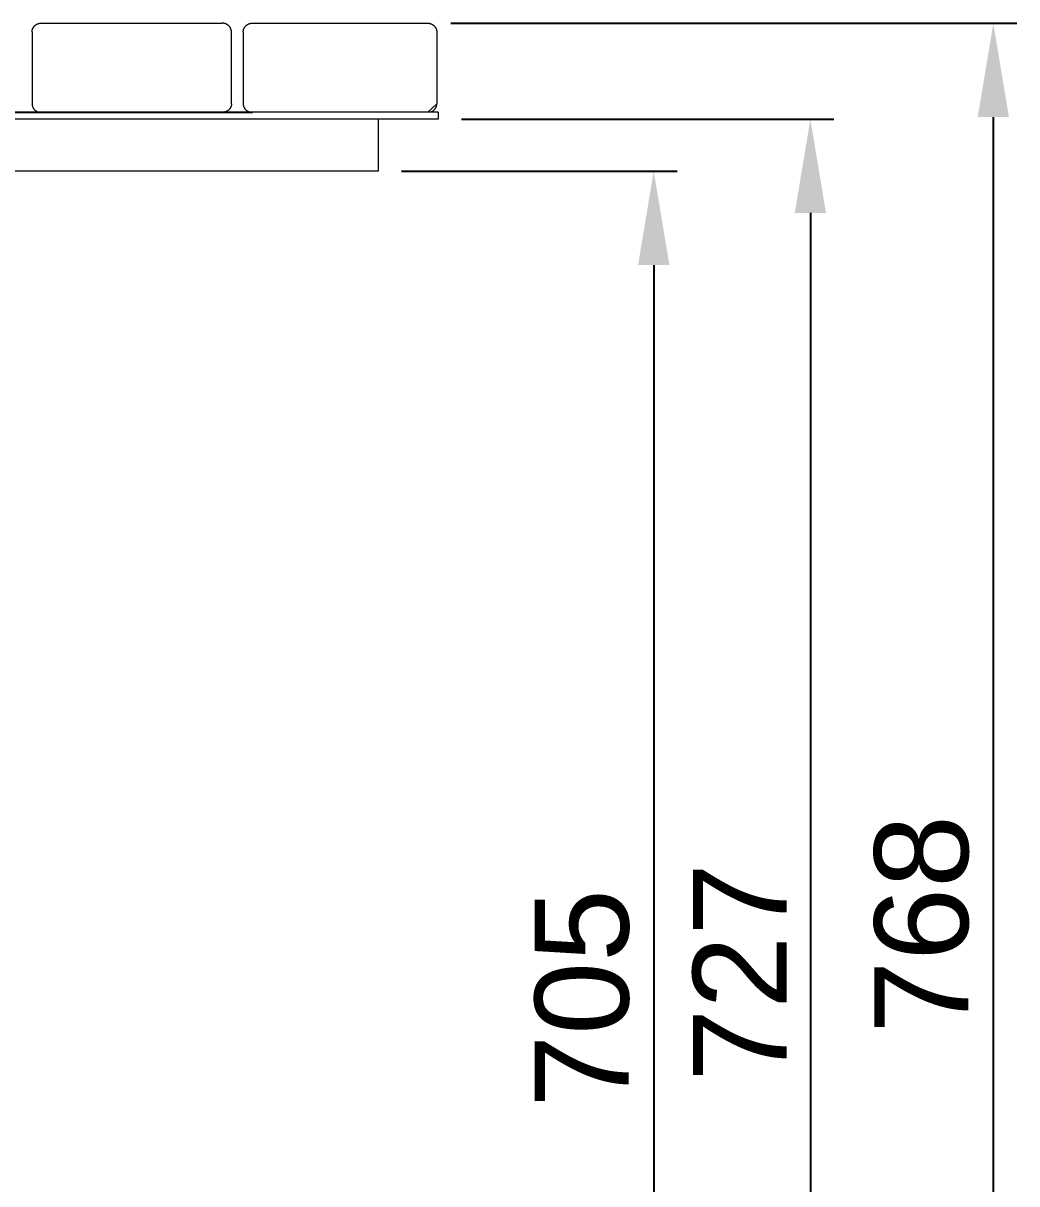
# Model space of a CAD drawing. Header units: millimetres. Extents: x -397 to 2955, y -22 to 2256.
# Drawn here: x 2492.9 to 2916.3, y 1664.1 to 2158.7 of the extents above; entities that cross this region are included whole.
import ezdxf

# ---------------------------------------------------------------- set-up
doc = ezdxf.new("R2010")
doc.units = ezdxf.units.MM
doc.layers.add('ZANO_R', color=7, linetype='Continuous', lineweight=0)
doc.layers.add('ZANO_W', color=1, linetype='Continuous', lineweight=0)
doc.styles.add('Arial', font='arial.ttf')
doc.styles.get("Standard").update_dxf_attribs({"font": 'ARIALUNI.TTF'})
doc.dimstyles.new('pl i ang', dxfattribs={"dimtxt": 50, "dimasz": 50, "dimexe": 1.25, "dimexo": 0.625, "dimgap": 10, "dimtad": 1, "dimtoh": 1, "dimtxsty": 'Standard', "dimcen": 2.5, "dimclrd": 1, "dimclre": 1, "dimclrt": 1, "dimadec": 0, "dimazin": 0, "dimtfac": 1, "dimtmove": 0, "dimatfit": 3, "dimfxl": 1, "dimarcsym": 1})

# ---------------------------------------------------------------- blocks, each defined once
blk = doc.blocks.new('*D392')
at = {"layer": 'ZANO_W', "color": 1, "lineweight": -2}
for p, q in [((2675.17, 2158.68), (2916.35, 2158.68)), ((2906.35, 2118.68), (2906.35, 1430.68)), ((2675.17, 1390.68), (2916.35, 1390.68))]:
    blk.add_line(p, q, dxfattribs=at)
at = {"layer": 'ZANO_W', "color": 1}
for points in [[(2913.01, 2118.68), (2899.68, 2118.68), (2906.35, 2158.68)], [(2899.68, 1430.68), (2913.01, 1430.68), (2906.35, 1390.68)]]:
    blk.add_solid(points, dxfattribs=at)
at = {"layer": 'ZANO_W', "color": 1, "insert": (2875.92, 1774.68), "char_height": 40, "attachment_point": 5, "rotation": 90, "style": 'Arial'}
blk.add_mtext('768', dxfattribs=at)
blk = doc.blocks.new('*D393')
at = {"layer": 'ZANO_W', "color": 1, "lineweight": -2}
for p, q in [((2679.76, 2117.82), (2838.37, 2117.82)), ((2828.37, 2077.82), (2828.37, 1430.68)), ((2504.17, 1390.68), (2838.37, 1390.68))]:
    blk.add_line(p, q, dxfattribs=at)
at = {"layer": 'ZANO_W', "color": 1}
for points in [[(2835.04, 2077.82), (2821.7, 2077.82), (2828.37, 2117.82)], [(2821.7, 1430.68), (2835.04, 1430.68), (2828.37, 1390.68)]]:
    blk.add_solid(points, dxfattribs=at)
at = {"layer": 'ZANO_W', "color": 1, "insert": (2798.29, 1754.25), "char_height": 40, "attachment_point": 5, "rotation": 90, "style": 'Arial'}
blk.add_mtext('727', dxfattribs=at)
blk = doc.blocks.new('*D394')
at = {"layer": 'ZANO_W', "color": 1, "lineweight": -2}
for p, q in [((2654.17, 2095.65), (2771.62, 2095.65)), ((2761.62, 2055.65), (2761.62, 1430.68)), ((2514.17, 1390.68), (2771.62, 1390.68))]:
    blk.add_line(p, q, dxfattribs=at)
at = {"layer": 'ZANO_W', "color": 1}
for points in [[(2768.29, 2055.65), (2754.95, 2055.65), (2761.62, 2095.65)], [(2754.95, 1430.68), (2768.29, 1430.68), (2761.62, 1390.68)]]:
    blk.add_solid(points, dxfattribs=at)
at = {"layer": 'ZANO_W', "color": 1, "insert": (2731.2, 1743.16), "char_height": 40, "attachment_point": 5, "rotation": 90, "style": 'Arial'}
blk.add_mtext('705', dxfattribs=at)

msp = doc.modelspace()

# ---------------------------------------------------------------- linework, layer by layer
at = {"layer": 'ZANO_R'}
for p, q in [((2496.87, 2156.1), (2496.92, 2156.23)), ((2496.92, 2156.23), (2496.97, 2156.35)), ((2496.97, 2156.35), (2497.02, 2156.47)), ((2497.02, 2156.47), (2497.08, 2156.59)), ((2497.08, 2156.59), (2497.14, 2156.71)), ((2497.14, 2156.71), (2497.21, 2156.82)), ((2497.21, 2156.82), (2497.28, 2156.94)), ((2497.28, 2156.94), (2497.35, 2157.05)), ((2497.35, 2157.05), (2497.43, 2157.15)), ((2497.43, 2157.15), (2497.51, 2157.26)), ((2497.51, 2157.26), (2497.6, 2157.36)), ((2497.6, 2157.36), (2497.69, 2157.46)), ((2497.69, 2157.46), (2497.78, 2157.56)), ((2497.78, 2157.56), (2497.88, 2157.65)), ((2497.88, 2157.65), (2497.97, 2157.74)), ((2497.97, 2157.74), (2498.08, 2157.82)), ((2498.08, 2157.82), (2498.18, 2157.91)), ((2498.18, 2157.91), (2498.29, 2157.98)), ((2498.29, 2157.98), (2498.4, 2158.06)), ((2498.4, 2158.06), (2498.51, 2158.13)), ((2498.51, 2158.13), (2498.63, 2158.2)), ((2498.63, 2158.2), (2498.74, 2158.26)), ((2498.74, 2158.26), (2498.86, 2158.32)), ((2498.86, 2158.32), (2498.98, 2158.37)), ((2498.98, 2158.37), (2499.11, 2158.42)), ((2499.11, 2158.42), (2499.23, 2158.47)), ((2499.23, 2158.47), (2499.36, 2158.51)), ((2499.36, 2158.51), (2499.49, 2158.55)), ((2499.49, 2158.55), (2499.61, 2158.58)), ((2499.61, 2158.58), (2499.75, 2158.61)), ((2499.75, 2158.61), (2499.88, 2158.63)), ((2499.88, 2158.63), (2500.01, 2158.65)), ((2500.01, 2158.65), (2500.14, 2158.67)), ((2500.14, 2158.67), (2500.27, 2158.68)), ((2500.27, 2158.68), (2500.41, 2158.68)), ((2500.41, 2158.68), (2500.54, 2158.68)), ((2500.54, 2158.68), (2500.67, 2158.68)), ((2500.67, 2158.68), (2577.67, 2158.68)), ((2577.8, 2158.68), (2577.67, 2158.68)), ((2577.94, 2158.68), (2577.8, 2158.68)), ((2578.07, 2158.68), (2577.94, 2158.68)), ((2578.2, 2158.67), (2578.07, 2158.68)), ((2578.34, 2158.65), (2578.2, 2158.67)), ((2578.47, 2158.63), (2578.34, 2158.65)), ((2578.6, 2158.61), (2578.47, 2158.63)), ((2578.73, 2158.58), (2578.6, 2158.61)), ((2578.86, 2158.55), (2578.73, 2158.58)), ((2578.98, 2158.51), (2578.86, 2158.55)), ((2579.11, 2158.47), (2578.98, 2158.51)), ((2579.24, 2158.42), (2579.11, 2158.47)), ((2579.36, 2158.37), (2579.24, 2158.42)), ((2579.48, 2158.32), (2579.36, 2158.37)), ((2579.6, 2158.26), (2579.48, 2158.32)), ((2579.72, 2158.2), (2579.6, 2158.26)), ((2579.83, 2158.13), (2579.72, 2158.2)), ((2579.94, 2158.06), (2579.83, 2158.13)), ((2580.05, 2157.98), (2579.94, 2158.06)), ((2580.16, 2157.91), (2580.05, 2157.98)), ((2580.27, 2157.82), (2580.16, 2157.91)), ((2580.37, 2157.74), (2580.27, 2157.82)), ((2580.47, 2157.65), (2580.37, 2157.74)), ((2580.56, 2157.56), (2580.47, 2157.65)), ((2580.66, 2157.46), (2580.56, 2157.56)), ((2580.74, 2157.36), (2580.66, 2157.46)), ((2580.83, 2157.26), (2580.74, 2157.36)), ((2580.91, 2157.15), (2580.83, 2157.26)), ((2580.99, 2157.05), (2580.91, 2157.15)), ((2581.06, 2156.94), (2580.99, 2157.05)), ((2581.13, 2156.82), (2581.06, 2156.94)), ((2581.2, 2156.71), (2581.13, 2156.82)), ((2581.26, 2156.59), (2581.2, 2156.71)), ((2581.32, 2156.47), (2581.26, 2156.59)), ((2581.37, 2156.35), (2581.32, 2156.47)), ((2581.42, 2156.23), (2581.37, 2156.35)), ((2581.47, 2156.1), (2581.42, 2156.23)), ((2586.87, 2156.1), (2586.92, 2156.23)), ((2586.92, 2156.23), (2586.97, 2156.35)), ((2586.97, 2156.35), (2587.02, 2156.47)), ((2587.02, 2156.47), (2587.08, 2156.59)), ((2587.08, 2156.59), (2587.14, 2156.71)), ((2587.14, 2156.71), (2587.21, 2156.82)), ((2587.21, 2156.82), (2587.28, 2156.94)), ((2587.28, 2156.94), (2587.35, 2157.05)), ((2587.35, 2157.05), (2587.43, 2157.15)), ((2587.43, 2157.15), (2587.51, 2157.26)), ((2587.51, 2157.26), (2587.6, 2157.36)), ((2587.6, 2157.36), (2587.69, 2157.46)), ((2587.69, 2157.46), (2587.78, 2157.56)), ((2587.78, 2157.56), (2587.88, 2157.65)), ((2587.88, 2157.65), (2587.97, 2157.74)), ((2587.97, 2157.74), (2588.08, 2157.82)), ((2588.08, 2157.82), (2588.18, 2157.91)), ((2588.18, 2157.91), (2588.29, 2157.98)), ((2588.29, 2157.98), (2588.4, 2158.06)), ((2588.4, 2158.06), (2588.51, 2158.13)), ((2588.51, 2158.13), (2588.63, 2158.2)), ((2588.63, 2158.2), (2588.74, 2158.26)), ((2588.74, 2158.26), (2588.86, 2158.32)), ((2588.86, 2158.32), (2588.98, 2158.37)), ((2588.98, 2158.37), (2589.11, 2158.42)), ((2589.11, 2158.42), (2589.23, 2158.47)), ((2589.23, 2158.47), (2589.36, 2158.51)), ((2589.36, 2158.51), (2589.49, 2158.55)), ((2589.49, 2158.55), (2589.62, 2158.58)), ((2589.62, 2158.58), (2589.75, 2158.61)), ((2589.75, 2158.61), (2589.88, 2158.63)), ((2589.88, 2158.63), (2590.01, 2158.65)), ((2590.01, 2158.65), (2590.14, 2158.67)), ((2590.14, 2158.67), (2590.27, 2158.68)), ((2590.27, 2158.68), (2590.41, 2158.68)), ((2590.41, 2158.68), (2590.54, 2158.68)), ((2590.54, 2158.68), (2590.67, 2158.68)), ((2590.67, 2158.68), (2665.17, 2158.68)), ((2665.17, 2158.68), (2665.3, 2158.68)), ((2665.3, 2158.68), (2665.44, 2158.68)), ((2665.44, 2158.68), (2665.57, 2158.68)), ((2665.57, 2158.68), (2665.7, 2158.67)), ((2665.7, 2158.67), (2665.84, 2158.65)), ((2665.84, 2158.65), (2665.97, 2158.63)), ((2665.97, 2158.63), (2666.1, 2158.61)), ((2666.1, 2158.61), (2666.23, 2158.58)), ((2666.23, 2158.58), (2666.36, 2158.55)), ((2666.36, 2158.55), (2666.49, 2158.51)), ((2666.49, 2158.51), (2666.61, 2158.47)), ((2666.61, 2158.47), (2666.74, 2158.42)), ((2666.74, 2158.42), (2666.86, 2158.37)), ((2666.86, 2158.37), (2666.98, 2158.32)), ((2666.98, 2158.32), (2667.1, 2158.26)), ((2667.1, 2158.26), (2667.22, 2158.2)), ((2667.22, 2158.2), (2667.33, 2158.13)), ((2667.33, 2158.13), (2667.45, 2158.06)), ((2667.45, 2158.06), (2667.56, 2157.99)), ((2667.56, 2157.99), (2667.66, 2157.91)), ((2667.66, 2157.91), (2667.77, 2157.82)), ((2667.77, 2157.82), (2667.87, 2157.74)), ((2667.87, 2157.74), (2667.97, 2157.65)), ((2667.97, 2157.65), (2668.06, 2157.56)), ((2668.06, 2157.56), (2668.16, 2157.46)), ((2668.16, 2157.46), (2668.24, 2157.36)), ((2668.24, 2157.36), (2668.33, 2157.26)), ((2668.33, 2157.26), (2668.41, 2157.15)), ((2668.41, 2157.15), (2668.49, 2157.05)), ((2668.49, 2157.05), (2668.56, 2156.94)), ((2668.56, 2156.94), (2668.63, 2156.82)), ((2668.63, 2156.82), (2668.7, 2156.71)), ((2668.7, 2156.71), (2668.76, 2156.59)), ((2668.76, 2156.59), (2668.82, 2156.47)), ((2668.82, 2156.47), (2668.88, 2156.35)), ((2668.88, 2156.35), (2668.92, 2156.23)), ((2668.92, 2156.23), (2668.97, 2156.1)), ((2496.67, 2155.06), (2496.68, 2155.19)), ((2496.67, 2155.06), (2496.67, 2124.3)), ((2496.68, 2155.19), (2496.69, 2155.32)), ((2496.69, 2155.32), (2496.71, 2155.46)), ((2496.71, 2155.46), (2496.74, 2155.59)), ((2496.74, 2155.59), (2496.76, 2155.72)), ((2496.76, 2155.72), (2496.8, 2155.85)), ((2496.8, 2155.85), (2496.83, 2155.97)), ((2496.83, 2155.97), (2496.87, 2156.1)), ((2581.51, 2155.97), (2581.47, 2156.1)), ((2581.55, 2155.85), (2581.51, 2155.97)), ((2581.58, 2155.72), (2581.55, 2155.85)), ((2581.61, 2155.59), (2581.58, 2155.72)), ((2581.63, 2155.46), (2581.61, 2155.59)), ((2581.65, 2155.32), (2581.63, 2155.46)), ((2581.66, 2155.19), (2581.65, 2155.32)), ((2581.67, 2155.06), (2581.66, 2155.19)), ((2581.67, 2124.3), (2581.67, 2155.06)), ((2586.67, 2155.06), (2586.68, 2155.19)), ((2586.67, 2155.06), (2586.67, 2124.3)), ((2586.68, 2155.19), (2586.69, 2155.32)), ((2586.69, 2155.32), (2586.71, 2155.46)), ((2586.71, 2155.46), (2586.74, 2155.59)), ((2586.74, 2155.59), (2586.76, 2155.72)), ((2586.76, 2155.72), (2586.8, 2155.85)), ((2586.8, 2155.85), (2586.83, 2155.97)), ((2586.83, 2155.97), (2586.87, 2156.1)), ((2668.97, 2156.1), (2669.01, 2155.97)), ((2669.01, 2155.97), (2669.05, 2155.85)), ((2669.05, 2155.85), (2669.08, 2155.72)), ((2669.08, 2155.72), (2669.11, 2155.59)), ((2669.11, 2155.59), (2669.13, 2155.46)), ((2669.13, 2155.46), (2669.15, 2155.32)), ((2669.15, 2155.32), (2669.16, 2155.19)), ((2669.16, 2155.19), (2669.17, 2155.06)), ((2669.17, 2155.06), (2669.17, 2124.3)), ((2496.67, 2124.3), (2496.68, 2124.17)), ((2496.68, 2124.17), (2496.69, 2124.04)), ((2496.69, 2124.04), (2496.7, 2123.91)), ((2496.7, 2123.91), (2496.72, 2123.79)), ((2496.72, 2123.79), (2496.75, 2123.66)), ((2496.75, 2123.66), (2496.78, 2123.54)), ((2496.78, 2123.54), (2496.81, 2123.41)), ((2496.81, 2123.41), (2496.85, 2123.29)), ((2496.85, 2123.29), (2496.89, 2123.17)), ((2496.89, 2123.17), (2496.93, 2123.05)), ((2496.93, 2123.05), (2496.98, 2122.93)), ((2496.98, 2122.93), (2497.04, 2122.81)), ((2497.04, 2122.81), (2497.1, 2122.7)), ((2497.1, 2122.7), (2497.16, 2122.59)), ((2497.16, 2122.59), (2497.22, 2122.48)), ((2497.22, 2122.48), (2497.29, 2122.37)), ((2497.29, 2122.37), (2497.37, 2122.26)), ((2497.37, 2122.26), (2497.44, 2122.16)), ((2497.44, 2122.16), (2497.52, 2122.06)), ((2497.52, 2122.06), (2497.61, 2121.96)), ((2497.61, 2121.96), (2497.69, 2121.87)), ((2497.69, 2121.87), (2497.79, 2121.78)), ((2497.79, 2121.78), (2497.88, 2121.69)), ((2497.88, 2121.69), (2497.98, 2121.6)), ((2497.98, 2121.6), (2498.07, 2121.52)), ((2580.37, 2121.6), (2580.27, 2121.52)), ((2580.46, 2121.69), (2580.37, 2121.6)), ((2580.56, 2121.78), (2580.46, 2121.69)), ((2580.65, 2121.87), (2580.56, 2121.78)), ((2580.74, 2121.96), (2580.65, 2121.87)), ((2580.82, 2122.06), (2580.74, 2121.96)), ((2580.9, 2122.16), (2580.82, 2122.06)), ((2580.98, 2122.26), (2580.9, 2122.16)), ((2581.05, 2122.37), (2580.98, 2122.26)), ((2581.12, 2122.48), (2581.05, 2122.37)), ((2581.19, 2122.59), (2581.12, 2122.48)), ((2581.25, 2122.7), (2581.19, 2122.59)), ((2581.3, 2122.81), (2581.25, 2122.7)), ((2581.36, 2122.93), (2581.3, 2122.81)), ((2581.41, 2123.05), (2581.36, 2122.93)), ((2581.45, 2123.17), (2581.41, 2123.05)), ((2581.5, 2123.29), (2581.45, 2123.17)), ((2581.53, 2123.41), (2581.5, 2123.29)), ((2581.57, 2123.54), (2581.53, 2123.41)), ((2581.59, 2123.66), (2581.57, 2123.54)), ((2581.62, 2123.79), (2581.59, 2123.66)), ((2581.64, 2123.91), (2581.62, 2123.79)), ((2581.65, 2124.04), (2581.64, 2123.91)), ((2581.66, 2124.17), (2581.65, 2124.04)), ((2581.67, 2124.3), (2581.66, 2124.17)), ((2586.67, 2124.3), (2586.68, 2124.17)), ((2586.68, 2124.17), (2586.69, 2124.04)), ((2586.69, 2124.04), (2586.7, 2123.91)), ((2586.7, 2123.91), (2586.72, 2123.79)), ((2586.72, 2123.79), (2586.75, 2123.66)), ((2586.75, 2123.66), (2586.78, 2123.54)), ((2586.78, 2123.54), (2586.81, 2123.41)), ((2586.81, 2123.41), (2586.85, 2123.29)), ((2586.85, 2123.29), (2586.89, 2123.17)), ((2586.89, 2123.17), (2586.93, 2123.05)), ((2586.93, 2123.05), (2586.98, 2122.93)), ((2586.98, 2122.93), (2587.04, 2122.81)), ((2587.04, 2122.81), (2587.1, 2122.7)), ((2587.1, 2122.7), (2587.16, 2122.59)), ((2587.16, 2122.59), (2587.22, 2122.48)), ((2587.22, 2122.48), (2587.29, 2122.37)), ((2587.29, 2122.37), (2587.37, 2122.26)), ((2587.37, 2122.26), (2587.44, 2122.16)), ((2587.44, 2122.16), (2587.52, 2122.06)), ((2587.52, 2122.06), (2587.61, 2121.96)), ((2587.61, 2121.96), (2587.69, 2121.87)), ((2587.69, 2121.87), (2587.79, 2121.78)), ((2587.79, 2121.78), (2587.88, 2121.69)), ((2587.88, 2121.69), (2587.98, 2121.6)), ((2587.98, 2121.6), (2588.07, 2121.52)), ((2669.17, 2124.3), (2665.33, 2120.82)), ((2667.77, 2121.52), (2667.87, 2121.6)), ((2667.87, 2121.6), (2667.96, 2121.69)), ((2667.96, 2121.69), (2668.06, 2121.78)), ((2668.06, 2121.78), (2668.15, 2121.87)), ((2668.15, 2121.87), (2668.24, 2121.96)), ((2668.24, 2121.96), (2668.32, 2122.06)), ((2668.32, 2122.06), (2668.4, 2122.16)), ((2668.4, 2122.16), (2668.48, 2122.26)), ((2668.48, 2122.26), (2668.55, 2122.37)), ((2668.55, 2122.37), (2668.62, 2122.48)), ((2668.62, 2122.48), (2668.69, 2122.59)), ((2668.69, 2122.59), (2668.75, 2122.7)), ((2668.75, 2122.7), (2668.8, 2122.81)), ((2668.8, 2122.81), (2668.86, 2122.93)), ((2668.86, 2122.93), (2668.91, 2123.05)), ((2668.91, 2123.05), (2668.95, 2123.17)), ((2668.95, 2123.17), (2669, 2123.29)), ((2669, 2123.29), (2669.03, 2123.41)), ((2669.03, 2123.41), (2669.07, 2123.54)), ((2669.07, 2123.54), (2669.09, 2123.66)), ((2669.09, 2123.66), (2669.12, 2123.79)), ((2669.12, 2123.79), (2669.14, 2123.91)), ((2669.14, 2123.91), (2669.15, 2124.04)), ((2669.15, 2124.04), (2669.16, 2124.17)), ((2669.16, 2124.17), (2669.17, 2124.3)), ((1869.18, 2120.68), (2590.67, 2120.68)), ((2669.76, 2120.82), (1869.77, 2120.82)), ((2669.76, 2117.82), (1869.77, 2117.82)), ((2498.07, 2121.52), (2498.18, 2121.45)), ((2498.18, 2121.45), (2498.28, 2121.37)), ((2498.28, 2121.37), (2498.39, 2121.3)), ((2498.39, 2121.3), (2498.5, 2121.23)), ((2498.5, 2121.23), (2498.61, 2121.17)), ((2498.61, 2121.17), (2498.72, 2121.11)), ((2498.72, 2121.11), (2498.84, 2121.06)), ((2498.84, 2121.06), (2498.96, 2121.01)), ((2498.96, 2121.01), (2499.08, 2120.96)), ((2499.08, 2120.96), (2499.2, 2120.92)), ((2499.2, 2120.92), (2499.32, 2120.88)), ((2499.32, 2120.88), (2499.45, 2120.85)), ((2499.45, 2120.85), (2499.57, 2120.82)), ((2578.9, 2120.85), (2578.77, 2120.82)), ((2579.02, 2120.88), (2578.9, 2120.85)), ((2579.14, 2120.92), (2579.02, 2120.88)), ((2579.27, 2120.96), (2579.14, 2120.92)), ((2579.38, 2121.01), (2579.27, 2120.96)), ((2579.5, 2121.06), (2579.38, 2121.01)), ((2579.62, 2121.11), (2579.5, 2121.06)), ((2579.73, 2121.17), (2579.62, 2121.11)), ((2579.84, 2121.23), (2579.73, 2121.17)), ((2579.95, 2121.3), (2579.84, 2121.23)), ((2580.06, 2121.37), (2579.95, 2121.3)), ((2580.17, 2121.45), (2580.06, 2121.37)), ((2580.27, 2121.52), (2580.17, 2121.45)), ((2588.07, 2121.52), (2588.18, 2121.45)), ((2588.18, 2121.45), (2588.28, 2121.37)), ((2588.28, 2121.37), (2588.39, 2121.3)), ((2588.39, 2121.3), (2588.5, 2121.23)), ((2588.5, 2121.23), (2588.61, 2121.17)), ((2588.61, 2121.17), (2588.72, 2121.11)), ((2588.72, 2121.11), (2588.84, 2121.06)), ((2588.84, 2121.06), (2588.96, 2121.01)), ((2588.96, 2121.01), (2589.08, 2120.96)), ((2589.08, 2120.96), (2589.2, 2120.92)), ((2589.2, 2120.92), (2589.32, 2120.88)), ((2589.32, 2120.88), (2589.45, 2120.85)), ((2589.45, 2120.85), (2589.57, 2120.82)), ((2644.17, 2117.82), (2644.17, 2095.65)), ((2666.27, 2120.82), (2666.4, 2120.85)), ((2666.4, 2120.85), (2666.52, 2120.88)), ((2666.52, 2120.88), (2666.64, 2120.92)), ((2666.64, 2120.92), (2666.77, 2120.96)), ((2666.77, 2120.96), (2666.88, 2121.01)), ((2666.88, 2121.01), (2667, 2121.06)), ((2667, 2121.06), (2667.12, 2121.11)), ((2667.12, 2121.11), (2667.23, 2121.17)), ((2667.23, 2121.17), (2667.34, 2121.23)), ((2667.34, 2121.23), (2667.45, 2121.3)), ((2667.45, 2121.3), (2667.56, 2121.37)), ((2667.56, 2121.37), (2667.67, 2121.45)), ((2667.67, 2121.45), (2667.77, 2121.52)), ((2669.76, 2120.82), (2669.76, 2117.82)), ((2644.17, 2095.65), (1894.18, 2095.65))]:
    msp.add_line(p, q, dxfattribs=at)

# ---------------------------------------------------------------- dimensions: what is measured, and where the dimension line sits
at = {"layer": 'ZANO_W'}
for base, p1, p2, picture, middle in [((2906.35, 1390.68), (2665.17, 2158.68), (2665.17, 1390.68), '*D392', (2875.92, 1774.68)), ((2828.37, 1390.68), (2669.76, 2117.82), (2494.17, 1390.68), '*D393', (2798.29, 1754.25)), ((2761.62, 1390.68), (2644.17, 2095.65), (2504.17, 1390.68), '*D394', (2731.2, 1743.16))]:
    dim = msp.add_linear_dim(base=base, p1=p1, p2=p2, angle=90, dimstyle='pl i ang', override={"dimtxt": 40, "dimasz": 40, "dimexe": 10, "dimexo": 10, "dimtoh": 0, "dimdec": 0, "dimtxsty": 'Arial', "dimtdec": 0, "dimtmove": 1}, dxfattribs=at)
    dim.commit()
    dim.dimension.update_dxf_attribs({"geometry": picture, "text_midpoint": middle})

doc.saveas('drawing.dxf')
